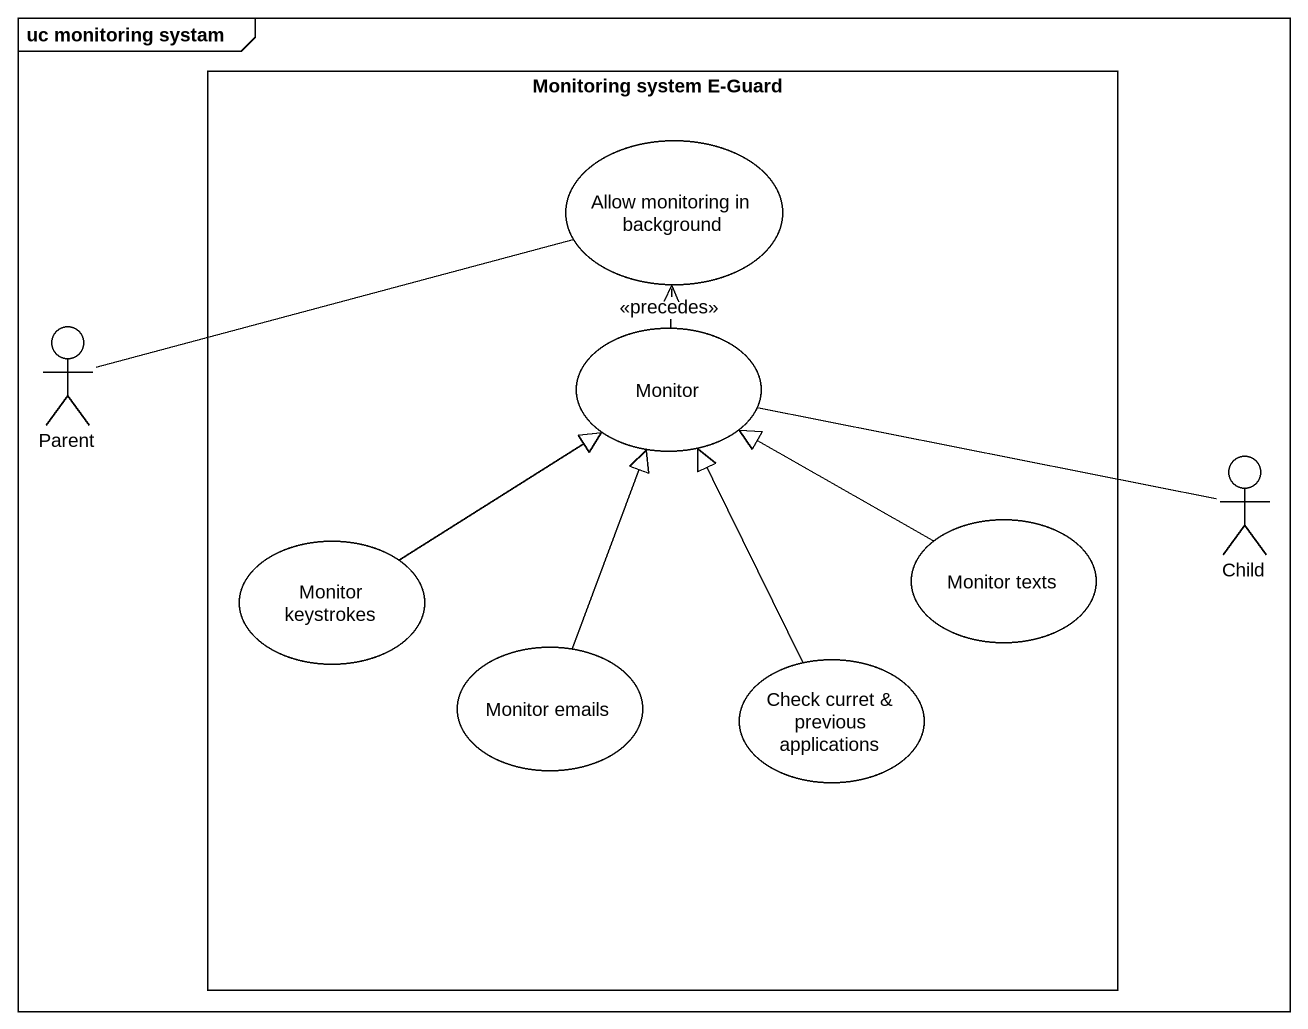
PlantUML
@startuml
mainframe uc monitoring systam
rectangle "Monitoring system E-Guard" as Monitoring_system_E_Guard {
  usecase "Allow monitoring in background" as Allow_monitoring_in
  usecase Monitor
  usecase "Monitor texts" as Monitor_texts
  usecase "Monitor keystrokes" as Monitor_keystrokes
  usecase "Monitor emails" as Monitor_emails
  usecase "Check curret & previous applications" as Check_curret_previous
}
actor Parent
actor Child
Parent -right- Allow_monitoring_in
Monitor .up.> Allow_monitoring_in : <<precedes>>
Child -left- Monitor
Monitor_texts -left-|> Monitor
Monitor_keystrokes -up-|> Monitor
Monitor_emails -up-|> Monitor
Check_curret_previous -up-|> Monitor
@enduml
